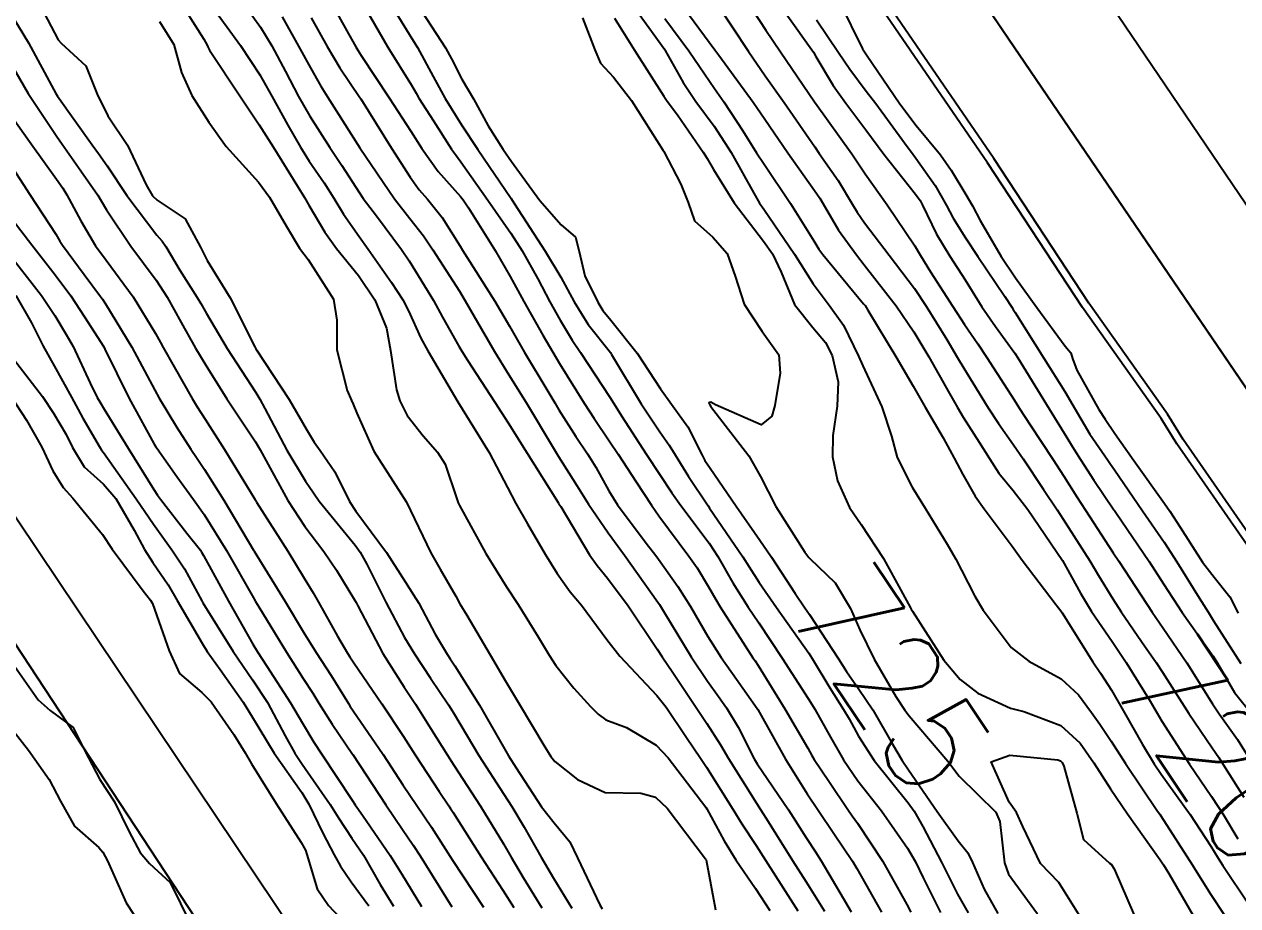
# Model space of a CAD drawing. Header units: metres. Extents: x 298520 to 308411, y 7433745 to 7450750.
# Drawn here: x 305441.08 to 305489.1, y 7436307.28 to 7436342.18 of the extents above; entities that cross this region are included whole.
import ezdxf
from ezdxf.enums import TextEntityAlignment as Align

# ---------------------------------------------------------------- set-up
doc = ezdxf.new("R2010")
doc.units = ezdxf.units.M
doc.header["$LTSCALE"] = 10
doc.linetypes.add('CONTINUO', pattern=[0])
for name, color, linetype in [('Canaleta de Drenagem', 151, 'Continuous'), ('Cotas', 45, 'Continuous'), ('Curvas de Nivel 1m', 11, 'Continuous'), ('Curvas de Nivel 5m', 15, 'Continuous'), ('Eixo_Estaqueamento', 45, 'CONTINUO'), ('Linha Férrea', 251, 'TRACKS'), ('Vias Primárias', 230, 'Continuous')]:
    doc.layers.add(name, color=color, linetype=linetype)
doc.styles.add('Style-STANDARD', font='STANDARD.shx')
doc.linetypes.add('TRACKS', pattern='A,0.15,[130,ltypeshp.shx,S=0.25,R=0,X=0,Y=0],0.15', length=0.3)

msp = doc.modelspace()

# ---------------------------------------------------------------- linework, layer by layer
at = {"layer": 'Canaleta de Drenagem'}
for points in [[(305557.296, 7436220.649), (305546.27, 7436236.932), (305544.903, 7436239.019), (305535.681, 7436252.702), (305531.691, 7436258.613), (305524.287, 7436269.694), (305512.088, 7436287.564), (305505.349, 7436297.757), (305501.531, 7436303.213), (305492.263, 7436317.544), (305486.697, 7436325.567), (305486.072, 7436326.575), (305482.962, 7436330.962), (305479.197, 7436336.696), (305472.474, 7436346.51)], [(305557.545, 7436220.816), (305546.52, 7436237.098), (305545.153, 7436239.185), (305535.93, 7436252.87), (305531.94, 7436258.78), (305524.536, 7436269.862), (305512.337, 7436287.732), (305505.597, 7436297.926), (305501.78, 7436303.38), (305492.512, 7436317.711), (305486.948, 7436325.732), (305486.322, 7436326.741), (305483.21, 7436331.131), (305479.447, 7436336.863), (305472.722, 7436346.679)]]:
    msp.add_lwpolyline(points, dxfattribs=at)
at = {"layer": 'Curvas de Nivel 1m', "flags": 128}
for points, elevation in [([(305441.449, 7436343.44), (305442.415, 7436341.567), (305442.54, 7436341.428), (305443.518, 7436340.527), (305443.959, 7436339.407), (305444.38, 7436338.552), (305445.167, 7436337.392), (305445.906, 7436335.826), (305446.154, 7436335.382), (305446.341, 7436335.207), (305447.446, 7436334.475), (305448.06, 7436333.354), (305448.315, 7436332.83), (305449.231, 7436331.341), (305450.204, 7436329.4), (305450.24, 7436329.33), (305450.272, 7436329.284), (305451.565, 7436327.317), (305452.231, 7436326.164), (305452.549, 7436325.628), (305452.792, 7436325.301), (305453.373, 7436324.451), (305453.95, 7436323.284), (305454.197, 7436322.894), (305455.411, 7436321.268), (305456.161, 7436320.092), (305456.486, 7436319.585), (305456.688, 7436319.252), (305457.342, 7436318.034), (305457.815, 7436317.235), (305457.937, 7436317.049), (305458.118, 7436316.776), (305459.101, 7436315.22), (305460.086, 7436313.484), (305460.241, 7436313.208), (305460.542, 7436312.74), (305461.546, 7436311.195), (305462.047, 7436310.555), (305462.67, 7436309.812), (305462.979, 7436309.176), (305463.855, 7436307.313), (305463.943, 7436307.161)], 736), ([(305447.07, 7436343.371), (305448.188, 7436341.582), (305448.312, 7436341.352), (305448.343, 7436341.281), (305448.411, 7436341.157), (305449.606, 7436339.338), (305450.376, 7436338.196), (305450.932, 7436337.324), (305451.889, 7436335.773), (305452.171, 7436335.312), (305452.34, 7436335.018), (305452.97, 7436333.942), (305453.437, 7436333.293), (305454.307, 7436332.232), (305454.95, 7436331.273), (305455.408, 7436330.143), (305455.568, 7436329.267), (305455.806, 7436327.708), (305455.936, 7436327.263), (305456.237, 7436326.689), (305456.861, 7436325.882), (305457.432, 7436325.242), (305457.735, 7436324.755), (305458.204, 7436323.382), (305458.256, 7436323.229), (305458.306, 7436323.124), (305459.341, 7436321.218), (305460.16, 7436319.906), (305460.621, 7436319.205), (305461.412, 7436317.919), (305461.854, 7436317.193), (305462.119, 7436316.788), (305462.822, 7436315.891), (305463.492, 7436315.169), (305463.792, 7436314.857), (305464.098, 7436314.643), (305464.909, 7436314.338), (305466.088, 7436313.638), (305466.557, 7436313.135), (305468.054, 7436311.178), (305468.089, 7436311.119), (305468.777, 7436309.846), (305469.244, 7436309.102), (305470.016, 7436307.956), (305470.587, 7436307.084)], 734), ([(305448.438, 7436342.992), (305449.638, 7436341.338), (305450.401, 7436340.175), (305450.881, 7436339.325), (305451.51, 7436338.184), (305452.008, 7436337.314), (305452.357, 7436336.763), (305452.945, 7436335.898), (305453.324, 7436335.295), (305453.711, 7436334.664), (305454.328, 7436333.78), (305454.69, 7436333.276), (305455.612, 7436331.958), (305456.063, 7436331.262), (305456.289, 7436330.825), (305456.777, 7436329.751), (305457.048, 7436329.248), (305458.243, 7436327.23), (305459.481, 7436325.217), (305460.209, 7436323.836), (305460.535, 7436323.207), (305460.995, 7436322.398), (305461.7, 7436321.195), (305462.165, 7436320.435), (305462.682, 7436319.706), (305463.129, 7436319.175), (305464.133, 7436317.825), (305464.652, 7436317.155), (305466.108, 7436315.601), (305466.476, 7436315.136), (305467.286, 7436313.933), (305467.84, 7436313.122), (305468.078, 7436312.766), (305469.123, 7436311.104), (305469.475, 7436310.526), (305470.039, 7436309.657), (305470.412, 7436309.086), (305471.106, 7436307.989), (305471.689, 7436307.073)], 733), ([(305449.522, 7436343.339), (305450.424, 7436342.064), (305450.875, 7436341.325), (305451.414, 7436340.309), (305451.938, 7436339.315), (305452.381, 7436338.538), (305453.175, 7436337.298), (305453.648, 7436336.583), (305454.345, 7436335.504), (305454.496, 7436335.278), (305455.012, 7436334.597), (305456.008, 7436333.263), (305456.316, 7436332.814), (305457.271, 7436331.245), (305457.634, 7436330.587), (305458.275, 7436329.426), (305458.394, 7436329.229), (305458.621, 7436328.873), (305459.704, 7436327.215), (305460.235, 7436326.398), (305460.981, 7436325.202), (305462.203, 7436323.243), (305462.224, 7436323.21), (305462.237, 7436323.189), (305462.307, 7436323.082), (305463.446, 7436321.171), (305463.748, 7436320.745), (305464.164, 7436320.253), (305464.981, 7436319.152), (305466.127, 7436317.438), (305466.322, 7436317.138), (305466.744, 7436316.507), (305467.674, 7436315.124), (305468.097, 7436314.498), (305468.631, 7436313.655), (305468.953, 7436313.107), (305470.057, 7436311.335), (305470.213, 7436311.088), (305470.514, 7436310.62), (305471.486, 7436309.075), (305472.02, 7436308.23), (305472.752, 7436307.059)], 732), ([(305453.079, 7436343.3), (305453.912, 7436341.796), (305454.195, 7436341.283), (305454.276, 7436341.147), (305454.41, 7436340.946), (305455.526, 7436339.269), (305456.373, 7436337.95), (305456.811, 7436337.253), (305457.459, 7436336.349), (305458.344, 7436335.352), (305458.442, 7436335.229), (305458.657, 7436334.909), (305459.717, 7436333.216), (305460.308, 7436332.195), (305460.854, 7436331.204), (305461.603, 7436329.874), (305461.995, 7436329.193), (305462.266, 7436328.743), (305463.241, 7436327.175), (305463.635, 7436326.567), (305464.228, 7436325.681), (305464.579, 7436325.156), (305465.298, 7436324.063), (305465.9, 7436323.143), (305466.197, 7436322.721), (305467.375, 7436321.122), (305467.704, 7436320.653), (305468.161, 7436319.901), (305468.442, 7436319.402), (305468.616, 7436319.113), (305469.522, 7436317.709), (305469.914, 7436317.093), (305469.998, 7436316.968), (305470.12, 7436316.792), (305471.184, 7436315.079), (305472.087, 7436313.513), (305472.245, 7436313.228), (305472.342, 7436313.066), (305472.923, 7436312.204), (305473.701, 7436311.045), (305473.845, 7436310.837), (305474.048, 7436310.544), (305475.061, 7436309.03), (305476.007, 7436307.325), (305476.167, 7436307.018)], 729), ([(305454.439, 7436343.046), (305455.467, 7436341.269), (305456.398, 7436339.768), (305456.584, 7436339.447), (305456.694, 7436339.255), (305457.275, 7436338.351), (305457.986, 7436337.236), (305458.145, 7436337.017), (305458.358, 7436336.733), (305459.424, 7436335.219), (305460.33, 7436333.912), (305460.786, 7436333.205), (305461.403, 7436332.103), (305461.884, 7436331.194), (305462.286, 7436330.46), (305462.765, 7436329.67), (305463.094, 7436329.178), (305464.247, 7436327.418), (305464.408, 7436327.158), (305464.714, 7436326.679), (305465.705, 7436325.145), (305466.215, 7436324.37), (305466.705, 7436323.63), (305467.059, 7436323.127), (305468.181, 7436321.628), (305468.523, 7436321.107), (305469.12, 7436320.063), (305469.724, 7436319.096), (305470.144, 7436318.478), (305471.079, 7436317.08), (305472.107, 7436315.481), (305472.264, 7436315.227), (305472.36, 7436315.066), (305472.984, 7436313.949), (305473.501, 7436313.049), (305474.071, 7436312.22), (305474.999, 7436311.031), (305476.038, 7436309.563), (305476.35, 7436309.017), (305476.652, 7436308.385), (305477.337, 7436307.007)], 728), ([(305455.395, 7436343.27), (305456.418, 7436341.613), (305456.639, 7436341.257), (305457.267, 7436340.113), (305457.734, 7436339.24), (305458.377, 7436338.198), (305459.033, 7436337.223), (305460.344, 7436335.275), (305460.386, 7436335.21), (305460.481, 7436335.069), (305461.696, 7436333.196), (305462.307, 7436332.16), (305462.837, 7436331.182), (305463.396, 7436330.286), (305464.273, 7436329.184), (305464.294, 7436329.16), (305464.324, 7436329.108), (305465.488, 7436327.148), (305466.232, 7436326.041), (305466.604, 7436325.511), (305466.836, 7436325.131), (305467.36, 7436324.268), (305468.142, 7436323.111), (305468.202, 7436323.02), (305469.51, 7436321.097), (305469.765, 7436320.692), (305470.163, 7436320.079), (305470.854, 7436319.083), (305472.126, 7436317.282), (305472.26, 7436317.068), (305472.957, 7436315.903), (305473.506, 7436315.049), (305473.729, 7436314.675), (305474.092, 7436313.997), (305474.715, 7436313.034), (305476.058, 7436311.354), (305476.302, 7436311.018), (305476.642, 7436310.419), (305477.373, 7436309.007), (305478.014, 7436307.743), (305478.438, 7436306.993)], 727), ([(305456.443, 7436343.26), (305457.744, 7436341.24), (305457.981, 7436340.809), (305458.401, 7436340.005), (305458.855, 7436339.225), (305459.444, 7436338.152), (305460.028, 7436337.213), (305460.358, 7436336.742), (305461.483, 7436335.199), (305462.333, 7436334.239), (305462.897, 7436333.75), (305463.036, 7436333.179), (305463.264, 7436332.22), (305463.774, 7436331.168), (305463.975, 7436330.85), (305464.286, 7436330.459), (305465.34, 7436329.149), (305466.252, 7436327.748), (305466.691, 7436327.133), (305467.343, 7436326.233), (305467.903, 7436325.115), (305468.013, 7436324.905), (305468.218, 7436324.609), (305469.256, 7436323.099), (305470.183, 7436321.755), (305470.647, 7436321.085), (305471.591, 7436319.643), (305471.975, 7436319.072), (305472.149, 7436318.815), (305473.304, 7436317.052), (305473.623, 7436316.552), (305474.111, 7436315.848), (305474.66, 7436315.034), (305475.436, 7436313.68), (305475.826, 7436313.023), (305476.078, 7436312.661), (305477.204, 7436311.008), (305478.041, 7436309.845), (305478.421, 7436309.379), (305478.602, 7436308.991), (305479.06, 7436307.941), (305479.601, 7436306.976)], 726), ([(305465.007, 7436343.154), (305466.414, 7436341.191), (305466.446, 7436341.14), (305467.15, 7436339.878), (305467.658, 7436339.121), (305468.378, 7436338.139), (305469.055, 7436337.103), (305469.957, 7436335.484), (305470.179, 7436335.092), (305470.341, 7436334.857), (305471.563, 7436333.078), (305472.305, 7436331.905), (305472.929, 7436331.06), (305473.503, 7436330.269), (305474.099, 7436329.043), (305474.267, 7436328.648), (305475.018, 7436327.032), (305475.397, 7436325.863), (305475.622, 7436325.026), (305476.211, 7436323.845), (305476.73, 7436323.015), (305477.6, 7436321.587), (305477.945, 7436321.002), (305478.169, 7436320.57), (305478.701, 7436319.535), (305479.027, 7436318.987), (305480.131, 7436317.503), (305480.84, 7436316.963), (305482.116, 7436316.257), (305482.795, 7436315.625), (305483.308, 7436314.932), (305483.638, 7436314.467), (305484.092, 7436313.797), (305484.661, 7436312.914), (305485.927, 7436311.029), (305486.016, 7436310.9), (305486.052, 7436310.844), (305487.305, 7436308.887), (305488.016, 7436307.765), (305488.606, 7436306.871)], 723), ([(305466.962, 7436343.132), (305468.414, 7436341.165), (305468.452, 7436341.11), (305468.568, 7436340.952), (305469.919, 7436339.095), (305470.383, 7436338.417), (305471.293, 7436337.081), (305472.348, 7436335.6), (305472.566, 7436335.287), (305472.698, 7436335.065), (305473.308, 7436334.031), (305474.011, 7436333.045), (305474.317, 7436332.659), (305475.58, 7436331.027), (305476.283, 7436330.001), (305476.876, 7436329.014), (305477.698, 7436327.558), (305478.014, 7436327.002), (305478.239, 7436326.616), (305478.873, 7436325.634), (305479.274, 7436324.984), (305479.65, 7436324.411), (305480.21, 7436323.724), (305480.791, 7436322.964), (305482.173, 7436320.95), (305482.876, 7436319.655), (305483.318, 7436318.933), (305484.135, 7436317.744), (305484.69, 7436316.914), (305485.638, 7436315.374), (305485.911, 7436314.902), (305486.1, 7436314.581), (305487.192, 7436312.889), (305488.064, 7436311.598), (305488.532, 7436310.873), (305489.104, 7436309.925)], 721), ([(305469.671, 7436343.098), (305470.426, 7436341.948), (305471.004, 7436341.084), (305472.355, 7436339.109), (305472.38, 7436339.07), (305472.393, 7436339.054), (305473.828, 7436337.048), (305474.042, 7436336.727), (305474.355, 7436336.254), (305475.223, 7436335.031), (305476.327, 7436333.4), (305476.463, 7436333.157), (305476.542, 7436333.017), (305476.948, 7436332.379), (305477.822, 7436331.005), (305478.286, 7436330.288), (305478.811, 7436329.524), (305479.176, 7436328.986), (305480.248, 7436327.305), (305480.462, 7436326.968), (305480.887, 7436326.313), (305481.788, 7436324.954), (305482.216, 7436324.285), (305482.735, 7436323.469), (305483.077, 7436322.937), (305484.178, 7436321.256), (305484.394, 7436320.918), (305484.844, 7436320.236), (305485.712, 7436318.904), (305486.144, 7436318.274), (305487.091, 7436316.89), (305488.107, 7436315.271), (305488.256, 7436315.029), (305488.365, 7436314.876), (305489.09, 7436313.862), (305489.712, 7436312.856)], 719), ([(305470.874, 7436343.086), (305472.052, 7436341.44), (305472.308, 7436341.071), (305472.411, 7436340.905), (305473.095, 7436339.755), (305473.593, 7436339.052), (305474.377, 7436337.996), (305475.091, 7436337.033), (305476.347, 7436335.449), (305476.53, 7436335.203), (305476.627, 7436335.016), (305477.186, 7436333.862), (305477.709, 7436332.999), (305478.309, 7436332.064), (305478.979, 7436330.99), (305479.513, 7436330.209), (305480.275, 7436329.149), (305480.396, 7436328.969), (305480.611, 7436328.623), (305481.636, 7436326.956), (305482.233, 7436325.988), (305482.625, 7436325.342), (305482.879, 7436324.94), (305483.407, 7436324.125), (305484.203, 7436322.95), (305484.225, 7436322.92), (305484.277, 7436322.844), (305485.596, 7436320.906), (305486.164, 7436320.017), (305486.896, 7436318.893), (305488.127, 7436317.16), (305488.297, 7436316.877), (305488.971, 7436315.726), (305489.678, 7436314.856)], 718), ([(305473.338, 7436343.057), (305474.256, 7436341.201), (305474.362, 7436341.041), (305474.382, 7436341.009), (305474.412, 7436340.968), (305475.734, 7436339.027), (305476.38, 7436338.166), (305477.336, 7436337.005), (305477.763, 7436336.405), (305478.347, 7436335.433), (305478.604, 7436334.987), (305478.908, 7436334.413), (305479.735, 7436332.976), (305480.31, 7436332.135), (305481.153, 7436330.961), (305482.278, 7436329.435), (305482.494, 7436329.166), (305482.561, 7436328.946), (305482.733, 7436328.476), (305483.608, 7436326.93), (305483.852, 7436326.539), (305484.234, 7436325.98), (305484.993, 7436324.912), (305486.206, 7436323.197), (305486.411, 7436322.898), (305486.827, 7436322.26), (305487.704, 7436320.885), (305488.167, 7436320.289), (305488.794, 7436319.505), (305489.12, 7436318.865)], 716), ([(305440.433, 7436342.791), (305441.245, 7436341.442), (305442.246, 7436339.58), (305442.33, 7436339.431), (305442.391, 7436339.335), (305443.772, 7436337.409), (305444.02, 7436337.066), (305444.355, 7436336.567), (305445.141, 7436335.392), (305446.327, 7436333.833), (305446.541, 7436333.593), (305446.688, 7436333.375), (305447.236, 7436332.439), (305447.925, 7436331.356), (305448.061, 7436331.124), (305448.287, 7436330.728), (305449.113, 7436329.342), (305450.247, 7436327.594), (305450.408, 7436327.328), (305450.601, 7436326.965), (305451.465, 7436325.318), (305452.211, 7436324.084), (305452.524, 7436323.623), (305452.754, 7436323.302), (305454.177, 7436321.553), (305454.377, 7436321.278), (305454.636, 7436320.808), (305455.399, 7436319.268), (305456.133, 7436317.901), (305456.526, 7436317.254), (305457.159, 7436316.29), (305457.868, 7436315.234), (305457.96, 7436315.09), (305458.099, 7436314.856), (305459.072, 7436313.22), (305460.06, 7436311.698), (305460.379, 7436311.207), (305460.861, 7436310.386), (305461.54, 7436309.195), (305462.021, 7436308.373), (305462.754, 7436307.179)], 737), ([(305451.281, 7436342.47), (305451.937, 7436341.315), (305452.404, 7436340.451), (305452.817, 7436339.723), (305453.082, 7436339.3), (305454.363, 7436337.28), (305455.737, 7436335.266), (305456.335, 7436334.485), (305456.875, 7436333.798), (305457.252, 7436333.246), (305458.299, 7436331.604), (305458.532, 7436331.228), (305458.876, 7436330.635), (305459.689, 7436329.216), (305460.259, 7436328.292), (305460.936, 7436327.203), (305462.017, 7436325.4), (305462.143, 7436325.191), (305462.222, 7436325.066), (305462.945, 7436323.914), (305463.403, 7436323.172), (305464.186, 7436322.036), (305464.836, 7436321.153), (305466.155, 7436319.301), (305466.219, 7436319.204), (305466.261, 7436319.139), (305466.416, 7436318.87), (305467.467, 7436317.127), (305468.113, 7436316.167), (305468.555, 7436315.561), (305468.876, 7436315.108), (305469.337, 7436314.343), (305469.968, 7436313.092), (305470.08, 7436312.896), (305471.318, 7436311.077), (305472.042, 7436309.96), (305472.391, 7436309.419), (305472.62, 7436309.061), (305473.48, 7436307.579), (305473.805, 7436307.043)], 731), ([(305464.432, 7436342.418), (305465.235, 7436341.152), (305466.395, 7436339.331), (305466.468, 7436339.213), (305466.518, 7436339.138), (305466.929, 7436338.588), (305467.943, 7436337.116), (305468.109, 7436336.863), (305468.356, 7436336.433), (305469.168, 7436335.102), (305470.328, 7436333.591), (305470.687, 7436333.086), (305471.033, 7436332.362), (305471.567, 7436331.077), (305472.284, 7436330.176), (305472.788, 7436329.573), (305473.045, 7436329.058), (305473.289, 7436328.023), (305473.25, 7436327.055), (305473.071, 7436325.897), (305473.063, 7436325.057), (305473.256, 7436324.097), (305473.738, 7436323.047), (305474.193, 7436322.366), (305475.082, 7436321.031), (305476.153, 7436319.078), (305476.184, 7436319.02), (305476.228, 7436318.943), (305477.464, 7436317.007), (305478.115, 7436316.234), (305478.814, 7436315.693), (305480.104, 7436315.106), (305480.638, 7436314.965), (305482.098, 7436314.42), (305482.867, 7436313.715), (305483.41, 7436312.93), (305484.068, 7436311.906), (305484.733, 7436310.913), (305486.035, 7436309.099), (305486.167, 7436308.899), (305486.371, 7436308.554), (305487.332, 7436306.887)], 724), ([(305466.432, 7436342.402), (305467.385, 7436341.125), (305467.799, 7436340.511), (305468.398, 7436339.637), (305468.767, 7436339.106), (305469.512, 7436337.962), (305470.063, 7436337.093), (305470.358, 7436336.632), (305471.397, 7436335.079), (305472.328, 7436333.601), (305472.529, 7436333.271), (305472.677, 7436333.065), (305474.294, 7436331.114), (305474.352, 7436331.039), (305474.469, 7436330.861), (305475.569, 7436329.027), (305476.255, 7436327.845), (305476.732, 7436327.015), (305477.44, 7436325.799), (305477.878, 7436325.003), (305478.216, 7436324.348), (305478.707, 7436323.492), (305479.072, 7436322.987), (305480.181, 7436321.518), (305480.572, 7436320.966), (305481.922, 7436319.186), (305482.099, 7436318.951), (305482.152, 7436318.873), (305483.364, 7436316.931), (305483.674, 7436316.482), (305484.112, 7436315.819), (305484.626, 7436314.915), (305485.338, 7436313.66), (305485.795, 7436312.903), (305486.077, 7436312.49), (305487.225, 7436310.888), (305488.041, 7436309.642), (305488.328, 7436309.168), (305488.514, 7436308.873), (305489.553, 7436307.313)], 722), ([(305472.432, 7436342.356), (305473.308, 7436341.057), (305473.752, 7436340.396), (305474.398, 7436339.531), (305474.773, 7436339.036), (305475.911, 7436337.483), (305476.252, 7436337.021), (305476.361, 7436336.872), (305477.131, 7436335.789), (305477.571, 7436335.002), (305477.841, 7436334.5), (305478.33, 7436333.728), (305478.817, 7436332.985), (305479.879, 7436331.394), (305480.155, 7436330.972), (305480.21, 7436330.889), (305480.291, 7436330.771), (305481.427, 7436328.958), (305482.253, 7436327.636), (305482.666, 7436326.944), (305483.254, 7436325.955), (305483.956, 7436324.924), (305484.065, 7436324.766), (305484.219, 7436324.534), (305485.328, 7436322.909), (305486.184, 7436321.669), (305486.696, 7436320.895), (305487.574, 7436319.471), (305487.942, 7436318.882), (305488.148, 7436318.563), (305489.223, 7436316.863)], 717), ([(305440.407, 7436340.872), (305441.24, 7436339.442), (305442.368, 7436337.74), (305442.582, 7436337.427), (305443.317, 7436336.38), (305443.992, 7436335.405), (305444.125, 7436335.187), (305444.337, 7436334.825), (305445.303, 7436333.39), (305446.303, 7436332.046), (305446.739, 7436331.373), (305447.286, 7436330.368), (305447.862, 7436329.356), (305448.263, 7436328.686), (305449.102, 7436327.341), (305450.226, 7436325.645), (305450.413, 7436325.328), (305450.65, 7436324.895), (305451.511, 7436323.317), (305452.188, 7436322.299), (305452.94, 7436321.298), (305453.439, 7436320.564), (305454.154, 7436319.389), (305454.213, 7436319.279), (305454.278, 7436319.152), (305455.27, 7436317.269), (305456.11, 7436315.933), (305456.383, 7436315.533), (305456.565, 7436315.253), (305457.16, 7436314.311), (305457.83, 7436313.234), (305458.077, 7436312.849), (305459.129, 7436311.219), (305460.038, 7436309.735), (305460.349, 7436309.207), (305460.828, 7436308.395), (305461.565, 7436307.194)], 738), ([(305440.383, 7436338.8), (305441.35, 7436337.44), (305442.349, 7436336.043), (305442.606, 7436335.687), (305442.768, 7436335.424), (305443.319, 7436334.401), (305443.902, 7436333.406), (305444.314, 7436332.832), (305445.387, 7436331.389), (305446.278, 7436329.937), (305446.472, 7436329.574), (305446.579, 7436329.375), (305447.013, 7436328.618), (305447.724, 7436327.358), (305447.919, 7436327.034), (305448.235, 7436326.537), (305449.009, 7436325.342), (305450.203, 7436323.371), (305450.231, 7436323.33), (305450.275, 7436323.257), (305451.512, 7436321.317), (305452.162, 7436320.244), (305452.513, 7436319.661), (305452.723, 7436319.301), (305453.471, 7436317.952), (305453.869, 7436317.284), (305453.966, 7436317.127), (305454.119, 7436316.895), (305455.225, 7436315.269), (305456.09, 7436313.975), (305456.368, 7436313.538), (305456.552, 7436313.253), (305457.497, 7436311.803), (305457.879, 7436311.233), (305457.948, 7436311.127), (305458.05, 7436310.97), (305459.158, 7436309.219), (305460.013, 7436307.893), (305460.455, 7436307.205)], 739), ([(305440.336, 7436334.807), (305441.377, 7436333.439), (305442.305, 7436332.253), (305442.919, 7436331.421), (305443.466, 7436330.593), (305444.229, 7436329.401), (305444.272, 7436329.318), (305445.213, 7436327.39), (305446.225, 7436325.553), (305446.289, 7436325.445), (305446.333, 7436325.378), (305447.123, 7436324.277), (305447.783, 7436323.356), (305448.194, 7436322.767), (305449.081, 7436321.341), (305450.154, 7436319.465), (305450.235, 7436319.329), (305450.36, 7436319.117), (305451.454, 7436317.317), (305452.113, 7436316.277), (305452.493, 7436315.69), (305452.739, 7436315.3), (305453.267, 7436314.465), (305454.07, 7436313.28), (305454.083, 7436313.263), (305455.384, 7436311.267), (305456.043, 7436310.296), (305456.466, 7436309.683), (305456.748, 7436309.249), (305458.003, 7436307.24)], 741), ([(305440.321, 7436333.292), (305441.767, 7436331.435), (305442.285, 7436330.653), (305442.743, 7436329.889), (305443.009, 7436329.419), (305443.69, 7436327.97), (305443.967, 7436327.404), (305444.064, 7436327.226), (305444.238, 7436326.934), (305445.195, 7436325.39), (305446.207, 7436323.752), (305446.356, 7436323.529), (305446.468, 7436323.376), (305447.512, 7436322.031), (305448.048, 7436321.352), (305448.098, 7436321.277), (305448.171, 7436321.149), (305449.167, 7436319.34), (305450.127, 7436317.631), (305450.306, 7436317.328), (305450.675, 7436316.766), (305451.62, 7436315.315), (305452.095, 7436314.506), (305452.538, 7436313.754), (305452.838, 7436313.299), (305454.056, 7436311.459), (305454.175, 7436311.279), (305454.467, 7436310.858), (305455.562, 7436309.265), (305456.022, 7436308.525), (305456.804, 7436307.252)], 742), ([(305440.748, 7436331.445), (305441.361, 7436330.361), (305441.823, 7436329.434), (305442.261, 7436328.658), (305442.942, 7436327.42), (305443.403, 7436326.581), (305444.08, 7436325.402), (305444.14, 7436325.319), (305444.221, 7436325.217), (305445.508, 7436323.387), (305446.188, 7436322.386), (305446.916, 7436321.369), (305447.418, 7436320.614), (305448.107, 7436319.351), (305448.152, 7436319.268), (305449.349, 7436317.338), (305450.112, 7436316.227), (305450.7, 7436315.324), (305451.403, 7436314.004), (305451.782, 7436313.313), (305452.077, 7436312.883), (305453.188, 7436311.293), (305453.517, 7436310.757), (305454.04, 7436309.955), (305454.499, 7436309.275), (305455.168, 7436308.117), (305455.687, 7436307.263)], 743), ([(305440.261, 7436329.45), (305441.798, 7436327.434), (305442.236, 7436326.784), (305442.734, 7436325.929), (305442.983, 7436325.419), (305443.455, 7436324.651), (305444.209, 7436323.968), (305444.704, 7436323.395), (305445.423, 7436322.149), (305445.831, 7436321.383), (305446.168, 7436320.867), (305446.769, 7436319.981), (305447.132, 7436319.365), (305448.127, 7436317.645), (305448.317, 7436317.348), (305448.826, 7436316.633), (305449.746, 7436315.334), (305450.097, 7436314.761), (305450.97, 7436313.321), (305452.06, 7436311.759), (305452.342, 7436311.306), (305452.895, 7436310.151), (305453.339, 7436309.29), (305453.588, 7436308.846), (305454.022, 7436308.22), (305454.716, 7436307.273)], 744), ([(305440.425, 7436317.142), (305441.623, 7436315.435), (305442.099, 7436315.011), (305443.016, 7436314.34), (305443.477, 7436313.409), (305444.066, 7436312.276), (305444.646, 7436311.394), (305445.23, 7436310.199), (305445.66, 7436309.384), (305446.029, 7436308.952), (305446.851, 7436308.198), (305447.262, 7436307.361), (305447.991, 7436305.903)], 746), ([(305440.097, 7436314.895), (305441.25, 7436313.438), (305442.066, 7436312.277), (305442.515, 7436311.423), (305443.063, 7436310.435), (305444.035, 7436309.586), (305444.195, 7436309.398), (305444.373, 7436309.054), (305445.115, 7436307.389), (305445.993, 7436306.043)], 747)]:
    msp.add_lwpolyline(points, dxfattribs=dict(at, elevation=elevation))
at = {"layer": 'Curvas de Nivel 5m', "flags": 128}
for points, elevation in [([(305468.442, 7436343.052), (305469.74, 7436341.097), (305470.403, 7436340.141), (305471.147, 7436339.082), (305472.367, 7436337.319), (305472.542, 7436337.067), (305473.286, 7436335.99), (305473.853, 7436335.047), (305474.038, 7436334.743), (305474.336, 7436334.32), (305475.308, 7436333.03), (305476.303, 7436331.711), (305476.775, 7436331.015), (305477.587, 7436329.7), (305477.999, 7436329.003), (305478.266, 7436328.556), (305479.231, 7436326.985), (305479.633, 7436326.375), (305480.228, 7436325.524), (305480.612, 7436324.966), (305481.411, 7436323.758), (305481.949, 7436322.953), (305482.197, 7436322.577), (305483.249, 7436320.934), (305483.596, 7436320.357), (305484.158, 7436319.428), (305484.492, 7436318.917), (305485.299, 7436317.745), (305485.876, 7436316.902), (305486.119, 7436316.528), (305487.167, 7436314.889), (305488.089, 7436313.529), (305488.355, 7436313.145), (305488.528, 7436312.873), (305489.347, 7436311.577)], 720), ([(305446.426, 7436342.281), (305446.999, 7436341.371), (305447.298, 7436340.263), (305447.704, 7436339.36), (305448.377, 7436338.296), (305449.067, 7436337.343), (305450.349, 7436335.921), (305450.782, 7436335.326), (305451.447, 7436334.203), (305451.965, 7436333.314), (305452.316, 7436332.86), (305453.323, 7436331.295), (305453.448, 7436330.456), (305453.447, 7436329.292), (305453.862, 7436327.673), (305454.025, 7436327.283), (305454.094, 7436327.135), (305454.238, 7436326.776), (305454.915, 7436325.273), (305456.203, 7436323.26), (305457.164, 7436321.245), (305457.537, 7436320.61), (305458.156, 7436319.53), (305458.321, 7436319.228), (305458.59, 7436318.782), (305459.515, 7436317.216), (305460.113, 7436316.196), (305460.706, 7436315.204), (305461.644, 7436313.638), (305461.924, 7436313.192), (305462.08, 7436312.995), (305462.975, 7436312.27), (305464.062, 7436311.763), (305465.474, 7436311.733), (305466.06, 7436311.581), (305466.522, 7436311.135), (305468.033, 7436309.142), (305468.04, 7436309.127), (305468.061, 7436309.091), (305468.428, 7436307.114)], 735), ([(305452.43, 7436342.43), (305453.06, 7436341.3), (305453.564, 7436340.452), (305454.353, 7436339.281), (305454.392, 7436339.219), (305455.614, 7436337.267), (305456.352, 7436336.126), (305456.712, 7436335.62), (305457.031, 7436335.25), (305457.618, 7436334.523), (305458.325, 7436333.398), (305458.426, 7436333.229), (305458.607, 7436332.938), (305459.695, 7436331.216), (305460.283, 7436330.22), (305460.868, 7436329.204), (305461.794, 7436327.65), (305462.072, 7436327.192), (305462.24, 7436326.916), (305462.909, 7436325.859), (305463.367, 7436325.173), (305463.694, 7436324.644), (305464.208, 7436323.709), (305464.56, 7436323.156), (305465.692, 7436321.633), (305466.071, 7436321.141), (305466.172, 7436321.006), (305466.95, 7436319.918), (305467.449, 7436319.127), (305468.135, 7436317.941), (305468.66, 7436317.112), (305469.267, 7436316.255), (305470.082, 7436315.09), (305470.103, 7436315.053), (305471.199, 7436313.079), (305472.063, 7436311.711), (305472.496, 7436311.063), (305473.122, 7436310.132), (305473.858, 7436309.043), (305474.029, 7436308.758), (305475.008, 7436307.03)], 730), ([(305463.173, 7436342.438), (305463.657, 7436341.171), (305463.882, 7436340.642), (305464.402, 7436340.077), (305465.115, 7436339.153), (305466.364, 7436337.185), (305466.388, 7436337.14), (305467.066, 7436335.845), (305467.353, 7436335.125), (305467.608, 7436334.394), (305468.329, 7436333.751), (305468.896, 7436333.104), (305469.208, 7436332.202), (305469.569, 7436331.097), (305470.282, 7436330.011), (305470.939, 7436329.083), (305470.987, 7436328.358), (305470.78, 7436327.085), (305470.662, 7436326.663), (305470.235, 7436326.317), (305468.433, 7436327.108), (305468.244, 7436327.212), (305468.171, 7436327.184), (305468.21, 7436327.11), (305468.225, 7436327.092), (305468.242, 7436327.06), (305469.747, 7436325.095), (305470.215, 7436324.278), (305470.818, 7436323.084), (305471.97, 7436321.278), (305472.124, 7436321.07), (305472.172, 7436321.02), (305473.165, 7436320.057), (305473.774, 7436319.046), (305474.14, 7436318.206), (305474.715, 7436317.034), (305475.565, 7436315.569), (305475.931, 7436315.022), (305476.101, 7436314.802), (305477.624, 7436313.005), (305478.074, 7436312.403), (305479.529, 7436310.978), (305479.683, 7436310.609), (305479.874, 7436308.972), (305480.026, 7436308.522), (305481.175, 7436306.958)], 725), ([(305440.357, 7436336.886), (305441.3, 7436335.44), (305442.327, 7436333.873), (305442.49, 7436333.593), (305442.591, 7436333.426), (305443.452, 7436332.266), (305444.098, 7436331.403), (305444.18, 7436331.29), (305444.29, 7436331.112), (305445.333, 7436329.389), (305446.248, 7436327.689), (305446.416, 7436327.377), (305447.106, 7436326.241), (305447.666, 7436325.358), (305447.891, 7436325.027), (305448.215, 7436324.556), (305448.983, 7436323.342), (305450.146, 7436321.357), (305450.162, 7436321.33), (305450.173, 7436321.313), (305451.408, 7436319.317), (305452.135, 7436318.112), (305452.636, 7436317.302), (305453.219, 7436316.398), (305453.907, 7436315.283), (305453.982, 7436315.162), (305454.1, 7436314.989), (305455.276, 7436313.268), (305456.065, 7436312.071), (305456.614, 7436311.252), (305457.195, 7436310.394), (305457.939, 7436309.231), (305458.031, 7436309.082), (305459.254, 7436307.221)], 740), ([(305440.547, 7436327.447), (305441.165, 7436326.509), (305441.781, 7436325.434), (305442.214, 7436324.503), (305442.621, 7436323.838), (305443.002, 7436323.418), (305444.181, 7436321.972), (305444.563, 7436321.396), (305445.791, 7436319.749), (305446.078, 7436319.381), (305446.151, 7436319.244), (305446.817, 7436317.37), (305447.224, 7436316.474), (305448.107, 7436315.721), (305448.481, 7436315.346), (305449.367, 7436314.06), (305449.825, 7436313.333), (305450.077, 7436312.903), (305451.05, 7436311.32), (305452.038, 7436309.787), (305452.204, 7436309.477), (305452.259, 7436309.307), (305452.67, 7436307.951), (305453.114, 7436307.293), (305453.999, 7436306.351)], 745), ([(305482.81, 7436306.938), (305482.022, 7436308.198), (305481.297, 7436308.957), (305480.601, 7436310.41), (305480.351, 7436310.967), (305480.059, 7436311.382), (305479.339, 7436312.981), (305480.086, 7436313.245), (305481.983, 7436313.052), (305482.084, 7436313.02), (305482.119, 7436312.986), (305482.148, 7436312.949), (305482.225, 7436312.804), (305482.731, 7436310.94), (305483.003, 7436309.896), (305484.033, 7436308.967), (305484.086, 7436308.919), (305484.207, 7436308.741), (305485.004, 7436306.91)], 725)]:
    msp.add_lwpolyline(points, dxfattribs=dict(at, elevation=elevation))
at = {"layer": 'Eixo_Estaqueamento'}
msp.add_lwpolyline([(305338.344, 7436551.44), (305351.225, 7436532.173), (305369.125, 7436505.554), (305384.092, 7436483.75), (305402.577, 7436456.088), (305421.25, 7436428.242), (305441.558, 7436398.43), (305460.301, 7436370.83), (305480.027, 7436341.606), (305499.486, 7436312.983), (305512.691, 7436292.824), (305521.42, 7436279.841), (305539.44, 7436252.716), (305559.429, 7436223.15), (305576.091, 7436198.746), (305596.142, 7436168.749), (305622.371, 7436129.703), (305645.017, 7436096.315), (305661.02, 7436071.863)], dxfattribs=at)
at = {"layer": 'Linha Férrea', "flags": 128}
msp.add_lwpolyline([(307827.162, 7434249.95), (307821.558, 7434258.806), (307819.524, 7434262.43), (307816.304, 7434268.219), (307813.681, 7434272.301), (307811.637, 7434275.461), (307798.221, 7434296.136), (307773.738, 7434334.032), (307761.734, 7434352.011), (307752.472, 7434367.888), (307735.134, 7434393.38), (307710.738, 7434431.015), (307694.807, 7434455.28), (307677.699, 7434482.208), (307665.381, 7434501.663), (307643.884, 7434534.842), (307627.559, 7434562.543), (307613.51, 7434586.874), (307596.955, 7434617.47), (307576.402, 7434659.978), (307564.169, 7434687.319), (307541.059, 7434734.946), (307530.172, 7434758.545), (307516.917, 7434785.92), (307501.763, 7434817.247), (307481.679, 7434859.302), (307459.201, 7434904.199), (307442.79, 7434936.268), (307425.275, 7434968.915), (307411.694, 7434992.242), (307402.565, 7435007.679), (307388.848, 7435028.501), (307366.947, 7435058.298), (307352.497, 7435076.75), (307335.708, 7435095.815), (307323.737, 7435108.404), (307304.876, 7435127.211), (307280.641, 7435149.596), (307260.895, 7435166.247), (307239.502, 7435183.006), (307222.59, 7435195.397), (307206.912, 7435206.431), (307191.542, 7435216.923), (307180.978, 7435223.581), (307147.083, 7435245.035), (307110.179, 7435267.866), (307071.327, 7435292.081), (307013.035, 7435328.917), (306934.22, 7435378.293), (306890.853, 7435406.012), (306860.761, 7435425.266), (306830.445, 7435444.172), (306783.165, 7435474.002), (306743.292, 7435499.125), (306730.646, 7435506.804), (306700.006, 7435524.558), (306649.968, 7435556.158), (306620.536, 7435574.685), (306585.884, 7435596.365), (306549.21, 7435619.443), (306511.464, 7435642.992), (306481.3, 7435662.066), (306449.914, 7435681.79), (306417.31, 7435702.158), (306386.499, 7435720.658), (306359.57, 7435735.78), (306332.265, 7435749.95), (306295.736, 7435767.254), (306254.914, 7435784.832), (306234.551, 7435793.029), (306198.8, 7435806.042), (306177.427, 7435813.736), (306139.201, 7435826.142), (306101.034, 7435838.043), (306051.969, 7435853.031), (306008.186, 7435866.647), (306003.579, 7435868.042), (305974.115, 7435878.736), (305939.654, 7435889.448), (305902.227, 7435900.737), (305881.18, 7435906.223), (305868.578, 7435910.192), (305845.541, 7435919.118), (305815.171, 7435933.297), (305786.711, 7435949.033), (305760.876, 7435966.424), (305735.18, 7435986.894), (305723.755, 7435997.052), (305696.097, 7436025.188), (305678.2, 7436047.897), (305661.02, 7436071.863), (305645.017, 7436096.315), (305622.371, 7436129.703), (305596.142, 7436168.749), (305576.091, 7436198.746), (305559.429, 7436223.15), (305539.44, 7436252.716), (305521.42, 7436279.841), (305512.691, 7436292.824), (305499.486, 7436312.983), (305480.027, 7436341.606), (305460.301, 7436370.83), (305441.558, 7436398.43), (305421.25, 7436428.242), (305402.577, 7436456.088), (305384.092, 7436483.75), (305369.125, 7436505.554), (305351.225, 7436532.173), (305338.344, 7436551.44), (305322.726, 7436574.869), (305306.914, 7436598.296), (305293.244, 7436619.058), (305277.818, 7436644.307), (305263.888, 7436668.981), (305254.713, 7436687.725), (305243.781, 7436710.837), (305233.952, 7436734.393), (305225.106, 7436755.865), (305215.533, 7436780.472), (305201.607, 7436815.682), (305193.173, 7436837.83), (305177.384, 7436877.752), (305166.792, 7436904.686), (305153.942, 7436937.689), (305141.501, 7436969.136), (305130.697, 7436996.497), (305122.016, 7437018.504), (305113.061, 7437043.102), (305101.513, 7437072.011), (305093.245, 7437092.935), (305082.037, 7437121.364), (305073.353, 7437143.916), (305060.568, 7437176.453), (305050.18, 7437206.397), (305043.414, 7437227.867), (305037.467, 7437248.165), (305034.526, 7437261.706), (305031.724, 7437274.104), (305028.718, 7437297.869), (305025.03, 7437326.573), (305023.117, 7437358.555), (305023.119, 7437387.114), (305024.829, 7437414.867), (305027.312, 7437439.505), (305027.407, 7437441.256), (305030.711, 7437462.666), (305036.039, 7437488.902), (305042.465, 7437516.919), (305048.776, 7437544.538), (305055.475, 7437572.1), (305062.866, 7437603.389), (305069.498, 7437630.688), (305077.032, 7437662.821), (305085.46, 7437698.138), (305091.819, 7437727.643), (305097.21, 7437749.95), (305103.918, 7437777.268), (305111.101, 7437807.1), (305121.202, 7437849.915), (305125.406, 7437866.973), (305130.992, 7437888.732), (305137.356, 7437914.575), (305143.477, 7437941.139), (305150.277, 7437969.227), (305155.626, 7437993.858), (305160.498, 7438017.389), (305165.529, 7438047.968), (305167.399, 7438065.921), (305168.452, 7438080.499), (305168.697, 7438098.822), (305168.499, 7438111.609), (305167.442, 7438129.409), (305165.734, 7438144.803), (305163.051, 7438159.253), (305157.36, 7438183.653), (305149.712, 7438209.61), (305142.146, 7438230.516), (305132.877, 7438252.552), (305120.435, 7438277.838), (305109.119, 7438297.22), (305107.007, 7438300.233), (305099.258, 7438311.382), (305091.426, 7438322.415), (305083.384, 7438332.797), (305079.569, 7438337.519), (305074.8, 7438344.056), (305056.823, 7438367.077), (305041.935, 7438386.352), (305023.225, 7438411.978), (305005.975, 7438436.561), (304993.284, 7438456.495), (304983.121, 7438473.171), (304969.538, 7438498.699), (304959.938, 7438517.087), (304947.328, 7438543.432), (304933.09, 7438572.791), (304924.306, 7438590.948), (304918.204, 7438604.464), (304911.783, 7438619.158), (304905.926, 7438632.437), (304900.315, 7438648.46), (304895.834, 7438661.886), (304892.174, 7438674.496), (304887.946, 7438691.238), (304884.694, 7438706.937), (304881.848, 7438723.698), (304879.326, 7438740.134), (304878.187, 7438758.916), (304877.537, 7438778.358), (304877.211, 7438799.094), (304877.455, 7438830.881), (304877.861, 7438863.017), (304878.268, 7438892.702), (304878.595, 7438920.109), (304878.677, 7438952.239), (304877.945, 7438980.303), (304876.318, 7439009.018), (304874.936, 7439022.788), (304873.229, 7439037.841), (304870.14, 7439056.141), (304864.855, 7439082.077), (304859.079, 7439105.013), (304850.377, 7439133.889), (304843.057, 7439154.06), (304836.382, 7439171.237), (304828.249, 7439190.114), (304817.674, 7439211.83), (304806.69, 7439232.736), (304796.364, 7439250.871), (304785.222, 7439269.009), (304772.779, 7439289.097), (304755.7, 7439316.738), (304736.912, 7439345.938), (304718.848, 7439374.335), (304700.222, 7439403.624), (304676.465, 7439440.714), (304659.061, 7439468.061), (304641.493, 7439495.549), (304629.289, 7439514.996), (304612.29, 7439541.915), (304598.786, 7439563.312), (304583.088, 7439588.524), (304568.608, 7439611.383), (304554.371, 7439633.59), (304540.465, 7439656.114), (304527.858, 7439675.88), (304515.488, 7439695.965), (304501.015, 7439718.74), (304492.557, 7439732.179), (304481.09, 7439749.95), (304464.698, 7439773.555), (304458.701, 7439781.55), (304447.468, 7439795.482), (304430.85, 7439814.016), (304417.942, 7439826.867), (304407.625, 7439836.385), (304393.358, 7439848.486), (304380.404, 7439858.342), (304362.661, 7439870.737), (304347.086, 7439880.296), (304333.248, 7439887.82), (304320.73, 7439894.061), (304304.927, 7439900.989), (304286.443, 7439908.157), (304266.642, 7439915.416), (304246.691, 7439922.501), (304225.186, 7439929.977), (304198.999, 7439939.195), (304168.468, 7439950.001), (304152.888, 7439955.629), (304135.919, 7439962.486), (304121.351, 7439968.798), (304105.783, 7439976.385), (304088.736, 7439985.334), (304071.183, 7439995.831), (304051.503, 7440008.737), (304042.509, 7440015.334), (304023.022, 7440030.473), (304002.682, 7440048.64), (303992.184, 7440058.522), (303980.444, 7440070.491), (303965.024, 7440086.226), (303949.368, 7440102.496), (303932.051, 7440120.671), (303917.21, 7440136.166), (303903.071, 7440150.772), (303879.085, 7440174.998), (303863.629, 7440189.711), (303849.061, 7440203.116), (303838.551, 7440211.886), (303825.964, 7440222.577), (303811.471, 7440233.814), (303798.026, 7440243.583), (303789.167, 7440249.782, 0.048699), (303782.733, 7440254.326, -0.013971), (303778.977, 7440256.716, 0.011385), (303767.539, 7440264.078, 0.000455), (303759.243, 7440269.144, 0.004014), (303749.319, 7440275.082, 0.008965), (303739.521, 7440280.605), (303729.166, 7440286.199), (303717.711, 7440292.151), (303693.717, 7440304.367), (303679.104, 7440311.896), (303660.942, 7440321.331), (303642.972, 7440330.918), (303636.468, 7440334.548), (303624.836, 7440341.295), (303611.994, 7440348.943), (303603.079, 7440354.598), (303596.281, 7440359.102), (303587.51, 7440365.427), (303578.605, 7440372.221), (303569.48, 7440379.633), (303558.633, 7440389.129), (303549.894, 7440397.253), (303541.539, 7440405.465), (303534.882, 7440412.293), (303523.465, 7440424.473), (303512.292, 7440437.463), (303502.617, 7440449.258), (303497.008, 7440456.501), (303488.044, 7440468.694), (303481.424, 7440477.682), (303475.375, 7440486.349), (303465.786, 7440500.535), (303456.113, 7440515.599), (303445.613, 7440532.252), (303432.87, 7440552.628), (303423.186, 7440568.064, -0.000757), (303417.987, 7440576.145, 0.007668), (303411.654, 7440585.694), (303403.602, 7440597.441), (303394.768, 7440609.244), (303388.857, 7440616.919), (303381.264, 7440625.91), (303374.43, 7440633.824), (303364.889, 7440644.089), (303358.774, 7440650.239), (303349.646, 7440658.739), (303339.722, 7440667.523), (303332.656, 7440673.464), (303326.724, 7440678.049, -0.018136), (303320.919, 7440682.537, 0.027105), (303312.535, 7440688.782, -0.001525), (303306.785, 7440692.624), (303296.835, 7440699.316), (303291.583, 7440702.647), (303280.845, 7440709.238, 0.008003), (303271.247, 7440714.648, 0.013057), (303255.936, 7440722.447, -0.001991), (303248.373, 7440726.091, 0.012147), (303243.6, 7440728.272, -0.002135), (303237.368, 7440730.971), (303223.7, 7440736.96), (303210.103, 7440742.741), (303193.904, 7440749.566), (303189.82, 7440751.298), (303177.394, 7440756.464), (303158.988, 7440764.273), (303141.646, 7440771.615), (303117.098, 7440781.981), (303101.554, 7440788.524), (303093.446, 7440792.234), (303076.052, 7440800.18), (303054.932, 7440810.372), (303040.156, 7440817.979), (303025.349, 7440825.886), (303013.344, 7440832.756), (303004.06, 7440838.538), (302994.271, 7440845.093), (302982.623, 7440853.413), (302969.58, 7440863.652), (302962.58, 7440869.547), (302953.339, 7440877.801), (302943.024, 7440887.539), (302938.586, 7440892.147), (302933.331, 7440897.537), (302924.321, 7440907.75), (302915.904, 7440917.945), (302907.517, 7440928.751), (302899.78, 7440938.97), (302892.734, 7440949.154), (302888.762, 7440955.109), (302884.574, 7440961.747), (302879.485, 7440969.887), (302873.287, 7440980.614), (302867.777, 7440990.898), (302859.79, 7441006.768), (302851.229, 7441025.298), (302846.823, 7441035.61), (302841.669, 7441047.987), (302837.148, 7441059.318), (302829.38, 7441078.789), (302825.24, 7441088.834), (302821.857, 7441097.357), (302816.249, 7441111.473), (302810.672, 7441125.205), (302804.678, 7441140.046), (302799.05, 7441153.537), (302792.202, 7441169.326), (302786.803, 7441181.368), (302782.699, 7441189.728), (302780.991, 7441193.272, -0.024435), (302778.706, 7441197.526, 0.018839), (302775.042, 7441204.531), (302769.048, 7441215.01), (302764.16, 7441223.098), (302758.012, 7441232.567), (302751.033, 7441242.929), (302746.425, 7441249.467, 0.01417), (302742.29, 7441255.115, -0.010578), (302734.95, 7441264.491, 0.026045), (302726.645, 7441274.447), (302714.77, 7441287.265), (302702.588, 7441299.413), (302690.064, 7441310.886), (302682.561, 7441317.234), (302675.22, 7441323.247), (302666.869, 7441329.42, 0.027574), (302658.671, 7441335.283, -0.011091), (302655.152, 7441337.629, 0.01172), (302645.719, 7441343.898, 0.006642), (302635.246, 7441350.318, 0.010482), (302620.241, 7441358.823, 0.013683), (302599.223, 7441369.429, 0.008553), (302586.726, 7441375.052, 0.011788), (302575.046, 7441379.747, 0.002778), (302570.558, 7441381.4), (302560.876, 7441384.907), (302551.005, 7441388.04), (302546.217, 7441389.527, -0.019135), (302544.903, 7441389.88, 0.019296), (302522.937, 7441395.786, 0.000461), (302511.662, 7441398.344, 0.010049), (302501.513, 7441400.424), (302492.392, 7441402.102), (302485.288, 7441403.295), (302471.447, 7441405.533), (302444.869, 7441409.521), (302415.277, 7441413.929), (302384.345, 7441418.639), (302365.976, 7441421.32), (302360.247, 7441421.986), (302338.704, 7441425.134), (302306.002, 7441430.395), (302286.923, 7441434.198), (302278.604, 7441436.007), (302270.237, 7441438.277), (302260.05, 7441441.209), (302248.718, 7441444.793), (302234.932, 7441449.831), (302225.681, 7441453.688), (302223.91, 7441454.587), (302211.722, 7441460.078), (302198.55, 7441466.939), (302185.194, 7441474.434), (302176.266, 7441480.044), (302166.746, 7441486.088), (302155.705, 7441493.817), (302145.197, 7441501.908), (302133.651, 7441511.457), (302124.111, 7441520.003), (302113.796, 7441530.075), (302104.384, 7441540.03), (302095.467, 7441550.013), (302086.579, 7441560.931), (302077.65, 7441573.115), (302070.772, 7441583.077), (302062.647, 7441595.881), (302055.334, 7441608.401), (302048.687, 7441620.587), (302040.377, 7441636.793), (302032.957, 7441653.052), (302027.217, 7441666.295), (302023.745, 7441674.151), (302020.233, 7441682.946), (302013.855, 7441699.656), (302006.743, 7441720.028), (302000.143, 7441739.465), (301996.81, 7441749.517), (301993.173, 7441760.442), (301988.741, 7441774.004), (301985.313, 7441784.598), (301976.672, 7441811.028), (301970.969, 7441828.13), (301966.757, 7441840.46), (301961.824, 7441854.796), (301956.599, 7441869.324), (301952.694, 7441879.426), (301950.212, 7441885.776), (301947.263, 7441893.123), (301942.827, 7441902.996), (301936.943, 7441915.47), (301925.249, 7441938.089), (301919.939, 7441947.811), (301913.515, 7441959.082), (301904.124, 7441974.92), (301894.52, 7441990.438), (301891.413, 7441995.461), (301886.489, 7442003.183), (301878.67, 7442015.285), (301873.464, 7442023.436), (301865.157, 7442036.288), (301855.839, 7442050.938), (301845.976, 7442066.833), (301838.272, 7442079.461), (301830.416, 7442092.887), (301825.548, 7442101.779), (301821.376, 7442109.453), (301815.662, 7442120.908), (301811.106, 7442130.238), (301807.699, 7442137.999), (301806.423, 7442140.601, 0.023261), (301801.857, 7442152.453, -0.028715), (301797.552, 7442164.003, 0.012936), (301793.732, 7442175.332, -0.025942), (301792.423, 7442179.575, 0.006006), (301789.905, 7442189.062, -0.014708), (301788.14, 7442196.216), (301785.975, 7442206.246), (301784.367, 7442214.306, 0.006026), (301783.559, 7442218.841, -0.007665), (301782.521, 7442224.78, -0.006079), (301780.959, 7442235.44, -0.002739), (301779.703, 7442245.206), (301779.178, 7442249.477), (301778.675, 7442254.381), (301778.065, 7442260.482), (301777.318, 7442271.291), (301776.984, 7442275.413), (301775.911, 7442292.595), (301775.204, 7442301.965), (301774.189, 7442318.205), (301773.646, 7442327.416), (301773.089, 7442335.875), (301772.127, 7442350.268), (301771.292, 7442362.115), (301770.725, 7442371.572), (301769.865, 7442382.07), (301768.552, 7442394.647), (301768.148, 7442398.421), (301767.394, 7442406.074), (301767.009, 7442408.608), (301766.499, 7442411.782), (301764.779, 7442423.533), (301763.465, 7442430.863), (301760.77, 7442444.807), (301759.479, 7442450.076), (301758.259, 7442454.401), (301755.339, 7442466.071), (301751.665, 7442478.105, 0.014406), (301747.843, 7442489.506, -0.000078), (301746.016, 7442494.48), (301743.45, 7442501.467), (301738.686, 7442513.328), (301735.709, 7442520.321), (301732.431, 7442527.285), (301727.104, 7442538.17), (301722.927, 7442546.111, 0.012187), (301718.524, 7442554.109, 0.000535), (301713.357, 7442562.952, 0.014127), (301707.985, 7442571.558, 0.00131), (301703.078, 7442578.904, 0.005502), (301696.107, 7442589.038, 0.012739), (301690.664, 7442596.364, -0.003293), (301687.73, 7442600.161, 0.014011), (301683.494, 7442605.405), (301674.266, 7442616.2), (301665.746, 7442625.395), (301657.648, 7442633.669), (301647.393, 7442643.457), (301636.008, 7442653.979), (301626.6, 7442662.308), (301605.302, 7442680.695), (301585.626, 7442697.221), (301571.106, 7442709.224), (301556.026, 7442721.963), (301546.373, 7442729.879), (301533.385, 7442740.748), (301522.722, 7442749.605), (301509.812, 7442760.238), (301495.057, 7442772.28), (301477.473, 7442786.656), (301465.134, 7442796.879), (301456.431, 7442804.066), (301435.244, 7442821.757), (301421.836, 7442832.858), (301396.975, 7442853.686), (301385.141, 7442863.625), (301370.663, 7442875.779), (301364.72, 7442880.333), (301363.394, 7442881.709), (301340.635, 7442900.571), (301323.028, 7442915.478), (301312.785, 7442924.11), (301300.577, 7442934.699), (301285.849, 7442948.16), (301276.269, 7442957.316), (301270.655, 7442962.881), (301259.99, 7442974.031), (301253.515, 7442981.219), (301247.895, 7442987.531), (301240.384, 7442996.742), (301229.998, 7443009.989), (301221.855, 7443021.632), (301213.131, 7443035.04), (301205.731, 7443047.193), (301200.054, 7443057.202), (301196.13, 7443064.495), (301190.777, 7443075.159), (301186.743, 7443083.781), (301181.573, 7443095.717), (301178.314, 7443103.871), (301173.662, 7443116.191), (301169.173, 7443129.408), (301164.144, 7443147.31, -0.01791), (301159.61, 7443166.203, -0.00496), (301157.559, 7443176.875, -0.011511), (301154.972, 7443193.236, -0.007375), (301153.508, 7443205.472), (301152.718, 7443213.017, -0.00222), (301152.224, 7443222.44), (301151.729, 7443232.749), (301151.603, 7443240.182), (301151.639, 7443249.448), (301151.725, 7443255.841, -0.000163), (301152.025, 7443263.846, -0.011094), (301152.62, 7443273.75), (301153.007, 7443278.435), (301153.225, 7443280.621), (301153.695, 7443286.694, -0.028501), (301154.086, 7443291.63), (301155.314, 7443300.595), (301156.339, 7443307.456), (301157.491, 7443314.977), (301159.202, 7443325.07), (301161.789, 7443338.495), (301165.144, 7443354.564), (301169.449, 7443374.231), (301172.81, 7443391.595), (301174.68, 7443401.171), (301178.924, 7443420.669), (301181.694, 7443433.864), (301184.295, 7443446.536), (301187.696, 7443463.235), (301190.748, 7443479.811), (301192.552, 7443489.809), (301194.095, 7443499.341), (301196.062, 7443513.194), (301197.815, 7443528.847), (301198.978, 7443543.028), (301199.581, 7443554.271), (301200.059, 7443564.719), (301200.282, 7443573.9), (301200.162, 7443588.233), (301199.927, 7443598.374), (301199.281, 7443610.703), (301198.702, 7443618.87), (301198.183, 7443625.385), (301197.204, 7443633.937, -0.007667), (301196.167, 7443643.146, 0.025395), (301194.851, 7443652, -0.01031), (301194.43, 7443654.342), (301193.513, 7443660.134), (301192.135, 7443668.077), (301188.578, 7443684.771), (301185.498, 7443697.176), (301182.785, 7443706.834), (301181.462, 7443711.268), (301177.711, 7443723.713), (301173.808, 7443734.628), (301171.261, 7443741.672), (301169.728, 7443745.668), (301168.223, 7443749.256), (301166.222, 7443754.29), (301158.307, 7443772.479), (301152.394, 7443784.66), (301147.869, 7443793.508), (301140.961, 7443806.331), (301134.742, 7443816.987), (301130.672, 7443823.903), (301127.116, 7443829.58), (301117.999, 7443843.643), (301110.123, 7443855.073), (301103.904, 7443863.685), (301096.373, 7443873.957), (301091.515, 7443880.268), (301082.097, 7443891.988), (301075.191, 7443900.343), (301066.669, 7443910.076), (301057.942, 7443919.52), (301047.68, 7443929.617), (301040.637, 7443936.582), (301031.883, 7443944.37), (301023.758, 7443951.563), (301019.288, 7443955.054), (301009.556, 7443962.804), (300997.58, 7443972.16), (300983.871, 7443982.451), (300964.188, 7443997.461), (300944.108, 7444013.327), (300932.299, 7444022.947), (300914.026, 7444037.339), (300891.313, 7444055.807), (300879.97, 7444064.814), (300848.153, 7444089.828), (300830.362, 7444103.6), (300820.582, 7444111.406), (300808.788, 7444120.923), (300790.074, 7444136.492), (300778.414, 7444146.774), (300770.686, 7444153.71), (300758.584, 7444165.332), (300747.358, 7444176.88), (300740.382, 7444184.133), (300726.752, 7444199.558), (300715.031, 7444213.522), (300701.451, 7444231.207), (300695.757, 7444239.063), (300691.098, 7444245.691), (300688.496, 7444249.683), (300679.245, 7444263.561), (300673.509, 7444272.713), (300665.013, 7444287.411), (300658.593, 7444299.121), (300654.523, 7444306.913), (300645.889, 7444324.778), (300638.775, 7444340.504), (300632.002, 7444357.092), (300623.229, 7444381.315), (300618.039, 7444396.735), (300611.737, 7444416.065), (300609.685, 7444423.435), (300606.998, 7444434.668), (300602.946, 7444451.568), (300599.969, 7444467.01), (300597.626, 7444480.248), (300594.733, 7444500.078), (300593.893, 7444507.369), (300592.267, 7444522.787), (300591.511, 7444531.442), (300590.493, 7444544.959), (300589.841, 7444557.299), (300589.096, 7444574.018), (300588.343, 7444602.107), (300587.685, 7444624.209), (300587.294, 7444638.301), (300586.409, 7444654.83), (300585.213, 7444670.921), (300583.32, 7444689.362), (300581.913, 7444699.787), (300579.93, 7444713.25), (300577.016, 7444730.379), (300574.607, 7444742.839), (300573.261, 7444749.503), (300571.951, 7444755.507), (300567.968, 7444771.617), (300563.223, 7444789.714), (300556.388, 7444811.413), (300552.813, 7444821.862), (300552.051, 7444823.547), (300548.135, 7444834.224), (300543.898, 7444845.238), (300538.737, 7444857.627), (300534.37, 7444867.272, 0.016186), (300529.659, 7444877.358), (300521.065, 7444894.307), (300515.468, 7444904.77), (300506.539, 7444920.708), (300501.331, 7444929.076), (300498.824, 7444933.12), (300487.096, 7444951.631), (300473.997, 7444971.561), (300463.472, 7444987.491), (300453.773, 7445002.708), (300450.06, 7445008.599), (300443.364, 7445019.573), (300432.151, 7445039.253), (300421.263, 7445060.113), (300412.901, 7445077.325), (300404.443, 7445096.117), (300400.04, 7445106.506), (300395.554, 7445118.008), (300385.79, 7445146.048), (300379.043, 7445169.005), (300374.061, 7445187.954), (300369.452, 7445208.366), (300365.384, 7445228.498), (300362.756, 7445242.388), (300361.678, 7445249.758), (300360.143, 7445261.703), (300359.094, 7445273.894), (300358.442, 7445281.783), (300357.503, 7445297.711), (300357.204, 7445314.251), (300357.2, 7445325.495), (300357.632, 7445341.062), (300358.792, 7445365.539), (300359.702, 7445378.899), (300360.824, 7445394.556), (300361.814, 7445408.831), (300364.105, 7445434.807), (300365.553, 7445451.778), (300367.396, 7445471.835), (300368.852, 7445486.766), (300370.027, 7445499.471), (300371.464, 7445515.344), (300372.683, 7445526.312), (300373.395, 7445530.963), (300374.893, 7445547.685), (300376.205, 7445560.819), (300377.581, 7445575.805), (300379.871, 7445599.676), (300382.66, 7445627.08), (300384.233, 7445644.036), (300384.749, 7445648.276), (300386.133, 7445663.647)], format="xyb", dxfattribs=at)
msp.add_lwpolyline([(306582.498, 7435607.495), (306556.392, 7435623.646), (306509.999, 7435652.105), (306448.251, 7435689.469), (306394.544, 7435720.976), (306352.226, 7435744.439), (306311.299, 7435764.613), (306276.031, 7435780.359), (306251.636, 7435790.454), (306226.836, 7435800.014), (306196.931, 7435811.052), (306150.684, 7435826.73), (306088.429, 7435846.308), (306008.387, 7435870.394), (305977.318, 7435881.796), (305916.938, 7435900.678), (305884.786, 7435909.535), (305874.982, 7435912.013), (305850.109, 7435921.719), (305826.217, 7435932.186), (305805.679, 7435942.639), (305780.351, 7435958.022), (305755.751, 7435975.289), (305739.643, 7435988.273), (305721.354, 7436005.105), (305704.229, 7436022.738), (305691.023, 7436037.831), (305676.583, 7436057.199), (305665.983, 7436072.379), (305646.464, 7436101.619), (305625.633, 7436132.398), (305609.746, 7436156.477), (305594.507, 7436178.84), (305577.094, 7436204.317), (305571.361, 7436213.311), (305559.602, 7436230.738), (305541.681, 7436257.145), (305522.741, 7436285.229), (305500.971, 7436317.952), (305481.303, 7436347.059), (305454.671, 7436386.021), (305430.067, 7436422.55), (305398.312, 7436469.839), (305376.506, 7436502.022), (305354.688, 7436533.977), (305340.181, 7436554.87), (305319.481, 7436586.888), (305294.774, 7436624.721), (305279.512, 7436649.241), (305268.836, 7436668.68), (305259.046, 7436688.185), (305252.001, 7436703.308), (305245.18, 7436718.012), (305235.689, 7436741.063), (305225.301, 7436766.358), (305214.401, 7436794.307), (305204.239, 7436820.712), (305192.965, 7436849.942), (305184.658, 7436870.629), (305173.306, 7436899.399), (305162.032, 7436928.036), (305157.284, 7436941.411), (305144.752, 7436972.025), (305133.553, 7437001.088), (305121.834, 7437031.643), (305106.63, 7437070.21), (305093.871, 7437102.698), (305083.264, 7437129.846), (305071.544, 7437160.029), (305059.53, 7437191.56), (305046.769, 7437230.875), (305042.391, 7437246.099), (305040.612, 7437253.205), (305037.645, 7437266.786), (305036.682, 7437272.115), (305036.263, 7437274.59)], dxfattribs=at)
at = {"layer": 'Vias Primárias'}
for points in [[(305246.059, 7436539.239), (305249.049, 7436534.712), (305263.207, 7436511.203), (305267.753, 7436504.595), (305274.266, 7436497.478), (305281.819, 7436488.557), (305292.968, 7436478.676), (305309.176, 7436463.971), (305315.552, 7436457.832), (305335.587, 7436431.417), (305357.69, 7436405.682), (305380.992, 7436382.265), (305407.66, 7436359.48), (305417.541, 7436349.77), (305425.033, 7436340.473), (305438.888, 7436320.416), (305454.408, 7436296.792), (305470.154, 7436273.549), (305478.556, 7436261.27), (305485.262, 7436252.183), (305499.793, 7436232.056), (305507.534, 7436220.086), (305539.2, 7436173.274)], [(305279.333, 7436498.614), (305287.451, 7436489.72), (305294.98, 7436483.274), (305318.989, 7436460.96), (305350.085, 7436420.059), (305382.655, 7436387.133), (305403.391, 7436367.112), (305412.826, 7436359.532), (305422.687, 7436349.252), (305433.77, 7436333.046), (305453.365, 7436303.814), (305470.266, 7436278.781), (305485.772, 7436256.274), (305552.14, 7436158.523), (305569.848, 7436127.382)]]:
    msp.add_lwpolyline(points, dxfattribs=at)

# ---------------------------------------------------------------- texts
at = {"layer": 'Cotas', "style": 'Style-STANDARD'}
for s, rotation, p in [('725', 303.9004, (305475.388, 7436316.269, 725)), ('720', 303.4014, (305488.164, 7436313.407, 720))]:
    msp.add_text(s, height=4, rotation=rotation, dxfattribs=at).set_placement(p, align=Align.MIDDLE_CENTER)

doc.saveas('drawing.dxf')
